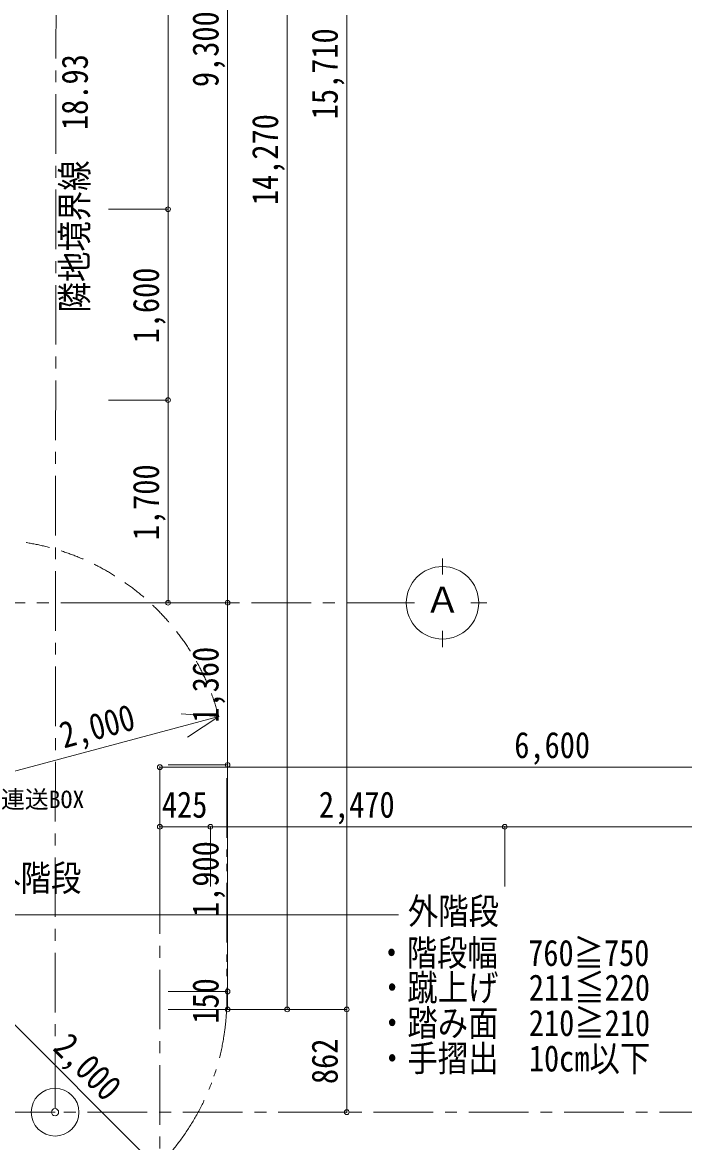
# Model space of a CAD drawing. Units: millimetres at full size. Extents: x -443943 to 462275, y -43546 to 79452.
# Drawn here: x -207986 to -202428, y -7218 to 2177 of the extents above; entities that cross this region are included whole.
import ezdxf
from ezdxf.enums import TextEntityAlignment as Align

# ---------------------------------------------------------------- set-up
doc = ezdxf.new("R2010")
doc.units = ezdxf.units.MM
doc.header["$LTSCALE"] = 100
doc.header["$PDMODE"] = 32
doc.header["$PDSIZE"] = 40
for name, pattern in [('CHAIN1', [8, 5, -1, 1, -1]), ('DASHED2', [3, 2, -1]), ('DOUBLE_CHAIN1', [8.8, 5, -1, 0.6, -0.6, 0.6, -1])]:
    doc.linetypes.add(name, pattern=pattern)
for name, color, linetype, lineweight in [('4-1_通り芯', 4, 'Continuous', 9), ('4-4_寸法', 7, 'Continuous', 15), ('4-B_E-PANL', 1, 'Continuous', 18), ('4-F__', 4, 'Continuous', 9)]:
    doc.layers.add(name, color=color, linetype=linetype, lineweight=lineweight)
doc.styles.add('ＭＳ ゴシック', font='')
doc.styles.get('ＭＳ ゴシック').set_extended_font_data('MS Gothic')

msp = doc.modelspace()

# ---------------------------------------------------------------- linework, layer by layer
at = {"layer": '4-1_通り芯', "linetype": 'CHAIN1'}
for p, q in [((-207695.3, 11974.1), (-207711.8, -6963.1)), ((-204763.7, -2690.9), (-216994.2, -2690.9)), ((-206832.5, -19068.1), (-206832.5, -4238.1)), ((-205263.7, -6963.1), (-205763.7, -6963.1))]:
    msp.add_line(p, q, dxfattribs=at)
at = {"layer": '4-1_通り芯', "color": 7, "lineweight": 15}
for p, q in [((-205263.7, -6963.1), (-205263.7, 11974.1)), ((-205763.7, 9609.1), (-205763.7, -6100.9)), ((-206263.7, -6100.9), (-206263.7, 8619.1)), ((-206763.7, 6609.1), (-206763.7, -2690.9)), ((-206763.7, 609.5), (-207263.7, 609.5)), ((-206763.7, -990.5), (-207263.7, -990.5)), ((-204460, -2454.7), (-204460, -2319.7)), ((-207263.7, -2690.9), (-206263.7, -2690.9)), ((-204696.2, -2690.9), (-204831.2, -2690.9)), ((-204223.7, -2690.9), (-204088.7, -2690.9)), ((-204460, -3062.2), (-204460, -2927.2)), ((-208270, -4160.9), (-206338.1, -3643.3)), ((-206338.1, -3643.3), (-206653.2, -3622.3)), ((-206338.1, -3643.3), (-206600.5, -3819)), ((-206263.7, -4050.9), (-206763.7, -4050.9)), ((-204828.5, -5309), (-208269.3, -5309)), ((-206763.7, -5950.9), (-206263.7, -5950.9)), ((-206763.7, -6100.9), (-205263.7, -6100.9))]:
    msp.add_line(p, q, dxfattribs=at)
msp.add_circle((-204460, -2690.9), 303.8, dxfattribs=at)
at = {"layer": '4-1_通り芯', "linetype": 'DASHED2'}
msp.add_arc((-208270, -4160.9), 2000, 15, 90.12478, dxfattribs=at)
at = {"layer": '4-1_通り芯', "color": 7}
for p in [(-206763.7, 609.5), (-206763.7, -990.5), (-206763.7, -2690.9), (-206263.7, -2690.9), (-206263.7, -4050.9), (-206263.7, -5950.9), (-206263.7, -6100.9), (-205763.7, -6100.9), (-205263.7, -6100.9), (-205263.7, -6963.1)]:
    msp.add_point(p, dxfattribs=at)
at = {"layer": '4-4_寸法'}
for p, q in [((-206832.5, -4069.3), (-200232.5, -4069.3)), ((-206832.5, -4069.3), (-206832.5, -4569.3)), ((-206832.5, -4569.3), (-206407.5, -4569.3)), ((-206832.5, -4569.3), (-206832.5, -5069.3)), ((-206407.5, -4569.3), (-206407.5, -5069.3)), ((-206407.5, -4569.3), (-203937.5, -4569.3)), ((-203937.5, -4569.3), (-203937.5, -5069.3)), ((-203937.5, -4569.3), (-200232.5, -4569.3))]:
    msp.add_line(p, q, dxfattribs=at)
for p in [(-206832.5, -4069.3), (-206832.5, -4569.3), (-206407.5, -4569.3), (-203937.5, -4569.3)]:
    msp.add_point(p, dxfattribs=at)
at = {"layer": '4-B_E-PANL', "linetype": 'DOUBLE_CHAIN1'}
msp.add_line((-206270, -4160.9), (-206270, -6010.9), dxfattribs=at)
at = {"layer": '4-B_E-PANL'}
msp.add_line((-208270, -6010.9), (-206855.8, -7425.2), dxfattribs=at)
at = {"layer": '4-B_E-PANL', "linetype": 'DOUBLE_CHAIN1'}
msp.add_arc((-208270, -6010.9), 2000, 270, 0, dxfattribs=at)
at = {"layer": '4-F__', "linetype": 'CHAIN1'}
msp.add_lwpolyline([(-192538.6, -6963), (-207711.8, -6963.1), (-214042.5, -6963.1)], dxfattribs=at)
at = {"layer": '4-F__'}
for centre, radius in [((-207711.8, -6963.1), 200), ((-207711.8, -6963.2), 30)]:
    msp.add_circle(centre, radius, dxfattribs=at)

# ---------------------------------------------------------------- texts
at = {"layer": '4-1_通り芯', "color": 7, "style": 'ＭＳ ゴシック', "width": 0.85}
for s, rotation, p in [('9,300', 90, (-206273.7, 1634.1)), ('15,710', 90, (-205273.7, 1364.1)), ('隣地境界線\u300018.93', 89.95, (-207372.7, -255.7)), ('14,270', 90, (-205773.7, 644.1)), ('1,600', 90, (-206773.7, -515.5)), ('1,700', 90, (-206773.7, -2165.7)), ('1,360', 90, (-206273.7, -3695.9)), ('2,000', 15, (-207620.6, -3976.6)), ('1,900', 90, (-206273.7, -5325.9)), ('150', 90, (-206273.7, -6220.9)), ('862', 90, (-205273.7, -6727))]:
    msp.add_text(s, height=219.9, rotation=rotation, dxfattribs=at).set_placement(p, align=Align.BOTTOM_LEFT)
at = {"layer": '4-1_通り芯', "color": 7, "style": 'ＭＳ ゴシック'}
msp.add_text('Ａ', height=219.9, dxfattribs=at).set_placement((-204610, -2840.9), align=Align.BOTTOM_LEFT)
at = {"layer": '4-1_通り芯', "style": 'ＭＳ ゴシック'}
msp.add_text('連送BOX', height=146.6, dxfattribs=at).set_placement((-208165.2, -4456.7), align=Align.BOTTOM_LEFT)
at = {"layer": '4-1_通り芯', "color": 7, "style": 'ＭＳ ゴシック', "width": 0.85}
for s, p in [('外階段', (-208255.7, -5175)), ('外階段', (-204750.9, -5453)), ('・階段幅\u3000760≧750', (-205015.7, -5802.7)), ('・蹴上げ\u3000211≦220', (-205010.6, -6093.5)), ('・踏み面\u3000210≧210', (-205010.1, -6390.4)), ('・手摺出\u300010cm以下', (-205010.1, -6687.3))]:
    msp.add_text(s, height=219.9, dxfattribs=at).set_placement(p, align=Align.BOTTOM_LEFT)
at = {"layer": '4-4_寸法', "style": 'ＭＳ ゴシック', "width": 0.85}
for s, p in [('6,600', (-203857.5, -4059.3)), ('425', (-206815, -4559.3)), ('2,470', (-205497.5, -4559.3))]:
    msp.add_text(s, height=219.9, dxfattribs=at).set_placement(p, align=Align.BOTTOM_LEFT)
at = {"layer": '4-B_E-PANL', "style": 'ＭＳ ゴシック', "width": 0.85}
msp.add_text('2,000', height=219.9, rotation=315, dxfattribs=at).set_placement((-207785.6, -6481.2), align=Align.BOTTOM_LEFT)

doc.saveas('drawing.dxf')
